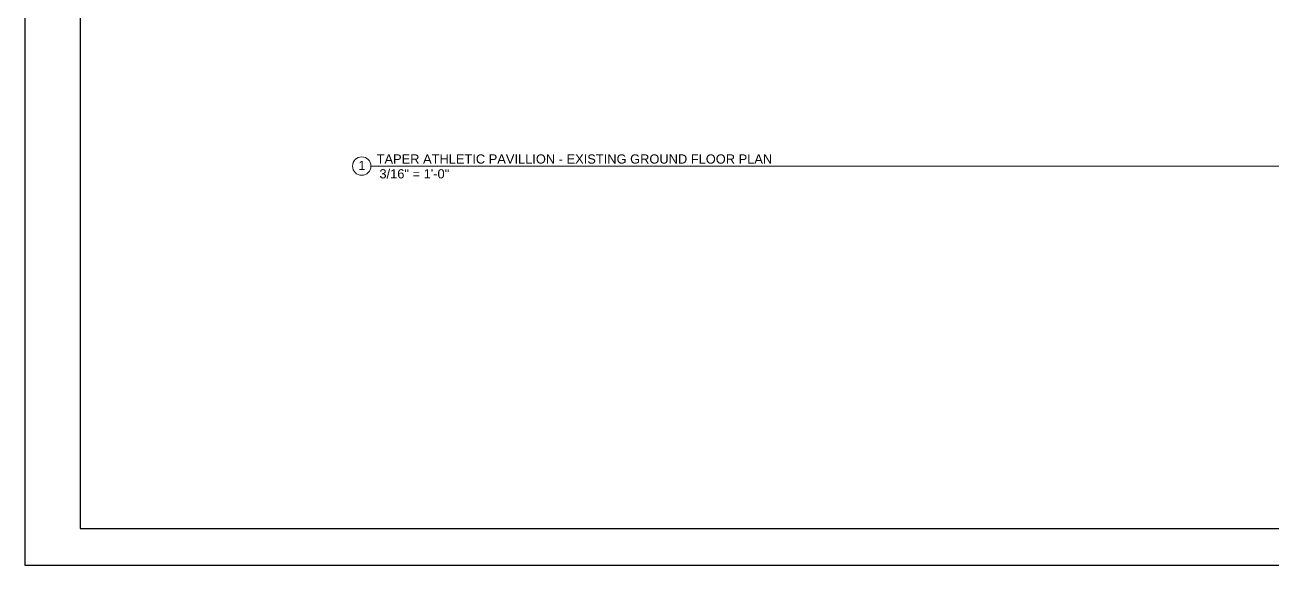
# Model space of a CAD drawing. Header units: inches. Extents: x -2078 to 106214, y -964 to 6385.
# Drawn here: x 43190 to 44274, y 2929 to 3399 of the extents above; entities that cross this region are included whole.
import ezdxf

# ---------------------------------------------------------------- set-up
doc = ezdxf.new("R2010")
doc.units = ezdxf.units.IN
doc.header["$MEASUREMENT"] = 0
doc.layers.add('A-ANNO', color=2, linetype='Continuous', lineweight=5)
doc.layers.add('A-TB', color=7, linetype='Continuous')
doc.styles.add('Arial_4', font='arial.ttf', dxfattribs={"height": 3})

# ---------------------------------------------------------------- blocks, each defined once
blk = doc.blocks.new('JC_TB_48x36 - JC_TB_4836-1441736-Floor Plans')
at = {"layer": 'A-TB'}
for p, q in [((-0.003, 24.012), (-0.003, -11.988)), ((0.747, 23.512), (0.747, -11.488)), ((0.747, -11.488), (47.497, -11.488)), ((-0.003, -11.988), (47.997, -11.988))]:
    blk.add_line(p, q, dxfattribs=at)
blk = doc.blocks.new('Viewport - View Title-2281-Floor Plans')
at = {"layer": 'A-ANNO'}
for start, end in [(0, 180), (180, 360)]:
    blk.add_arc((-0.125, 0), 0.125, start, end, dxfattribs=at)

msp = doc.modelspace()

# ---------------------------------------------------------------- texts
at = {"layer": 'A-ANNO', "char_height": 8, "attachment_point": 1, "style": 'Arial_4'}
for s, insert, width in [('1', (43479.785, 3280.355), 7.474), ('TAPER ATHLETIC PAVILLION - EXISTING GROUND FLOOR PLAN', (43495.738, 3286.023), 347.86614), (' 3/16" = 1\'-0"', (43495.047, 3273.126), 77.366)]:
    msp.add_mtext(s, dxfattribs=dict(at, insert=insert, width=width))

# ---------------------------------------------------------------- next in the draw order: block references
at = {"layer": 'A-TB', "xscale": 64, "yscale": 64, "zscale": 64}
msp.add_blockref('JC_TB_48x36 - JC_TB_4836-1441736-Floor Plans', (43190.08, 3695.863), dxfattribs=at)

# ---------------------------------------------------------------- next in the draw order: linework, layer by layer
at = {"layer": 'A-ANNO', "lineweight": 9}
msp.add_line((43490.789, 3275.816), (45644.716, 3275.816), dxfattribs=at)

# ---------------------------------------------------------------- next in the draw order: block references
at = {"layer": 'A-ANNO', "xscale": 64, "yscale": 64, "zscale": 64}
msp.add_blockref('Viewport - View Title-2281-Floor Plans', (43490.789, 3275.816), dxfattribs=at)

doc.saveas('drawing.dxf')
